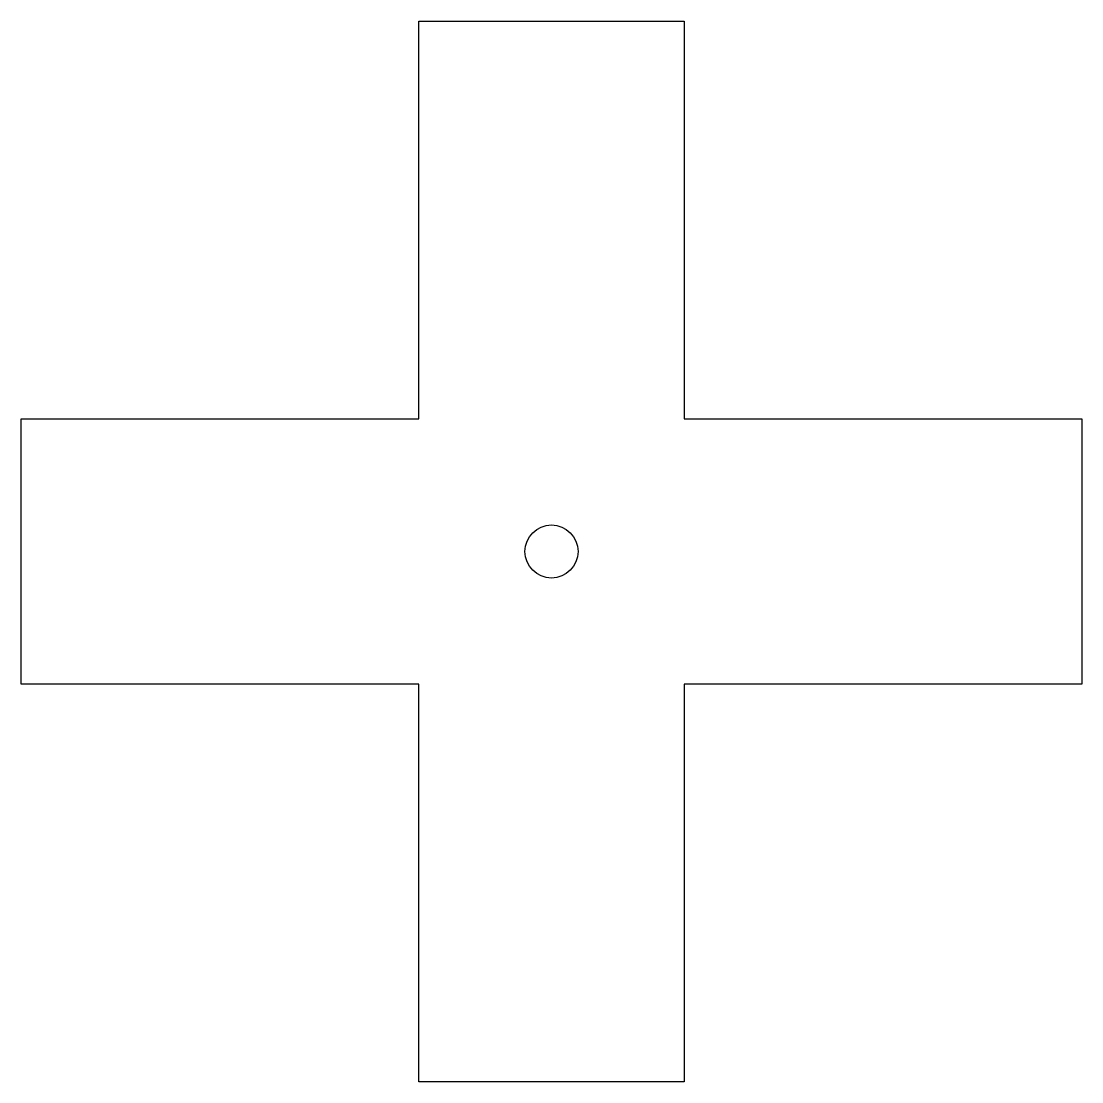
# Model space of a CAD drawing. Header units: millimetres. Extents: x -20 to 20, y -20 to 20.
import ezdxf

# ---------------------------------------------------------------- set-up
doc = ezdxf.new("R2010")
doc.units = ezdxf.units.MM
doc.layers.add('Sketch', color=7, linetype='CONTINUOUS')

msp = doc.modelspace()

# ---------------------------------------------------------------- linework, layer by layer
at = {"layer": 'Sketch'}
for p, q in [((-5, 5), (-5, 20)), ((-5, 20), (5, 20)), ((5, 20), (5, 5)), ((-20, 0), (-20, 5)), ((-20, 5), (-5, 5)), ((5, 5), (20, 5)), ((20, 5), (20, -5)), ((-20, -5), (-20, 0)), ((-5, -5), (-20, -5)), ((-5, -20), (-5, -5)), ((20, -5), (5, -5)), ((5, -5), (5, -20)), ((5, -20), (-5, -20))]:
    msp.add_line(p, q, dxfattribs=at)
msp.add_circle((0, 0), 1, dxfattribs=at)

doc.saveas('drawing.dxf')
